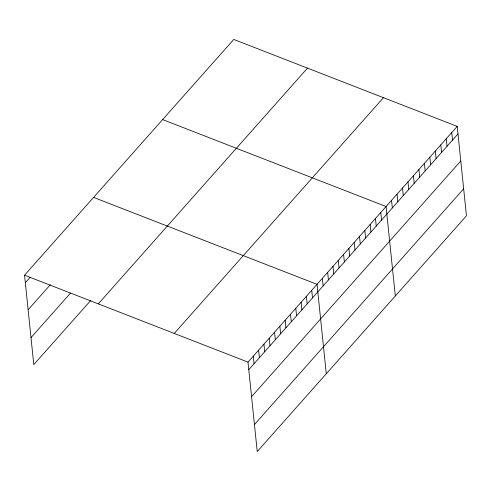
<?xml version="1.0" encoding="UTF-8"?>
<svg xmlns="http://www.w3.org/2000/svg" width="491" height="491" viewBox="0 0 491 491"><rect width="100%" height="100%" fill="white"/><g stroke="black" fill="none" stroke-linecap="round" stroke-linejoin="round"><path stroke-width="0.74" d="M90.761 300.431L33.793 364.623L24.55 275.187L233.765 39.433L457.207 126.377L466.45 215.813L257.235 451.567L247.998 362.125L457.207 126.377M25.329 282.755L30.16 277.317M28.122 309.772L50.334 284.749M31.001 337.605L70.587 292.998M98.286 303.874L307.501 68.126M174.256 333.432L383.471 97.684M248.777 369.692L457.993 133.945M251.57 396.71L460.779 160.962M254.448 424.549L463.657 188.796M162.631 119.589L386.073 206.527L395.316 295.969M93.591 197.388L317.033 284.326L326.276 373.768M24.55 275.187L247.998 362.125M451.738 132.539L452.518 140.113M446.264 138.708L447.043 146.275M440.789 144.87L441.575 152.443M435.321 151.038L436.1 158.605M429.846 157.206L430.632 164.773M424.377 163.368L425.157 170.942M418.903 169.536L419.688 177.104M413.434 175.698L414.214 183.272M407.96 181.866L408.745 189.434M402.491 188.035L403.271 195.602M397.016 194.197L397.802 201.77M391.548 200.365L392.327 207.932M380.764 212.511L381.544 220.085M375.455 218.501L376.235 226.069M370.14 224.485L370.926 232.053M364.831 230.469L365.617 238.037M359.522 236.453L360.302 244.021M354.207 242.437L354.993 250.005M348.898 248.421L349.684 255.989M343.59 254.406L344.369 261.973M338.281 260.39L339.06 267.957M332.966 266.374L333.751 273.941M327.657 272.358L328.436 279.931M322.348 278.342L323.127 285.915M311.724 290.31L312.509 297.884M306.415 296.294L307.194 303.868M301.1 302.278L301.885 309.852M295.791 308.262L296.576 315.836M290.482 314.246L291.261 321.82M285.173 320.236L285.952 327.804M279.858 326.22L280.643 333.788M274.549 332.204L275.328 339.772M269.24 338.189L270.019 345.756M263.925 344.173L264.71 351.74M258.616 350.157L259.401 357.724M253.307 356.141L254.086 363.708"/></g></svg>
